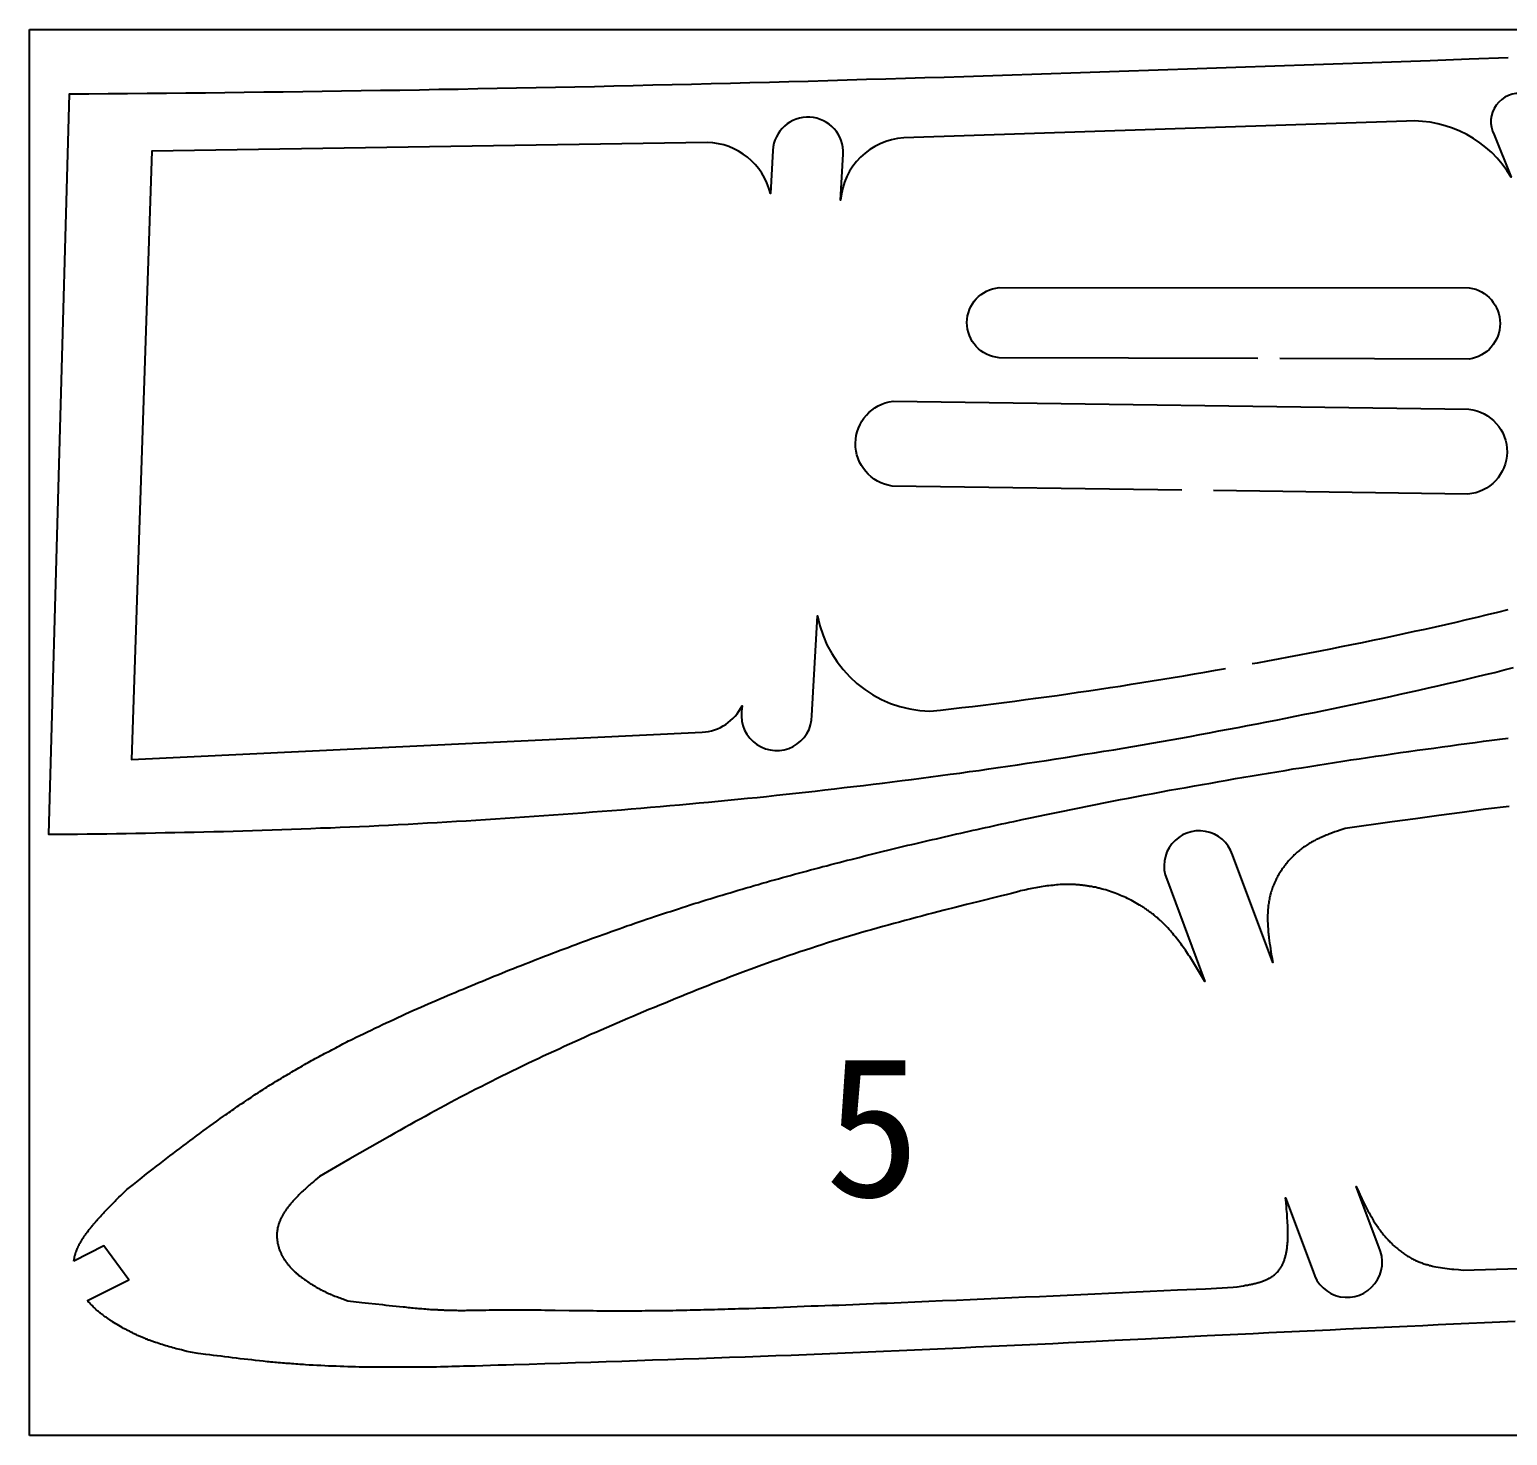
# Model space of a CAD drawing. Header units: millimetres. Extents: x 100 to 1723, y 75 to 1130.
# Drawn here: x 100.7 to 205.8, y 443.8 to 543.8 of the extents above; entities that cross this region are included whole.
import ezdxf

# ---------------------------------------------------------------- set-up
doc = ezdxf.new("R2010")
doc.units = ezdxf.units.MM
doc.layers.add('1.5mm轻木', color=30, linetype='Continuous')
doc.styles.add('样式_4', font='txt', dxfattribs={"height": 10})

msp = doc.modelspace()

# ---------------------------------------------------------------- linework, layer by layer
msp.add_lwpolyline([(1101.18, 543.81), (1100.7, 443.81), (100.7, 443.81), (100.7, 543.81), (1100.7, 543.81)])
at = {"layer": '1.5mm轻木', "lineweight": 25}
for points in [[(205.89, 541.79), (203.12, 541.7), (200.35, 541.6), (197.59, 541.5), (192.06, 541.31), (186.53, 541.11), (183.76, 541.02), (181, 540.92), (178.23, 540.82), (175.46, 540.73), (172.7, 540.64), (169.93, 540.55), (167.17, 540.46), (165.78, 540.41), (164.4, 540.37), (163.02, 540.33), (161.63, 540.29), (160.25, 540.25), (158.87, 540.21), (157.49, 540.17), (156.1, 540.13), (154.72, 540.09), (153.34, 540.05), (151.95, 540.02), (150.57, 539.98), (149.19, 539.95), (147.8, 539.91), (146.42, 539.88), (145.04, 539.85), (143.65, 539.81), (142.27, 539.78), (140.89, 539.75), (139.5, 539.72), (138.12, 539.69), (136.74, 539.67), (135.35, 539.64), (133.97, 539.61), (132.59, 539.59), (131.2, 539.56), (129.82, 539.54), (128.44, 539.51), (127.05, 539.49), (125.67, 539.47), (124.29, 539.45), (122.9, 539.42), (121.52, 539.4), (120.14, 539.39), (118.75, 539.37), (117.37, 539.35), (115.98, 539.33), (114.6, 539.32), (113.22, 539.3), (111.83, 539.28), (110.45, 539.27), (109.07, 539.26), (107.68, 539.24), (106.3, 539.23), (104.92, 539.22), (103.53, 539.21), (102.04, 486.57), (102.73, 486.57), (103.42, 486.58), (104.12, 486.59), (104.81, 486.6), (105.5, 486.6), (106.19, 486.61), (106.88, 486.62), (107.57, 486.64), (108.27, 486.65), (108.96, 486.66), (109.65, 486.67), (110.34, 486.69), (111.03, 486.7), (111.72, 486.72), (112.42, 486.73), (113.11, 486.75), (113.8, 486.77), (114.49, 486.78), (115.18, 486.8), (115.87, 486.82), (116.57, 486.84), (117.26, 486.87), (117.95, 486.89), (118.64, 486.91), (119.33, 486.94), (120.02, 486.96), (120.71, 486.99), (121.41, 487.02), (122.1, 487.04), (122.79, 487.07), (123.48, 487.1), (124.17, 487.13), (124.86, 487.16), (125.55, 487.2), (126.24, 487.23), (126.93, 487.27), (127.63, 487.3), (128.32, 487.34), (129.01, 487.38), (129.7, 487.42), (130.39, 487.46), (131.08, 487.5), (131.77, 487.54), (132.46, 487.58), (133.15, 487.62), (133.84, 487.67), (134.53, 487.71), (135.22, 487.76), (135.91, 487.81), (136.6, 487.85), (137.29, 487.9), (137.98, 487.95), (138.67, 488), (139.36, 488.05), (140.05, 488.1), (140.74, 488.16), (141.43, 488.21), (142.12, 488.26), (142.81, 488.32), (143.5, 488.38), (144.19, 488.43), (144.88, 488.49), (145.57, 488.55), (146.26, 488.61), (146.95, 488.67), (147.64, 488.73), (148.33, 488.8), (149.01, 488.86), (149.7, 488.93), (150.39, 488.99), (151.08, 489.06), (151.77, 489.13), (152.46, 489.2), (153.14, 489.27), (153.83, 489.35), (154.52, 489.42), (155.21, 489.5), (155.9, 489.57), (156.58, 489.65), (157.27, 489.73), (157.96, 489.81), (158.65, 489.89), (159.33, 489.97), (160.02, 490.05), (160.71, 490.13), (161.39, 490.22), (162.08, 490.3), (162.77, 490.39), (163.45, 490.48), (164.14, 490.57), (164.82, 490.66), (165.51, 490.75), (166.2, 490.84), (166.88, 490.93), (167.57, 491.03), (168.25, 491.12), (168.94, 491.22), (169.62, 491.32), (170.31, 491.42), (170.99, 491.52), (171.68, 491.62), (172.36, 491.72), (173.04, 491.83), (173.73, 491.93), (174.41, 492.04), (175.09, 492.15), (175.78, 492.26), (176.46, 492.37), (177.14, 492.48), (177.83, 492.59), (178.51, 492.71), (179.19, 492.82), (179.87, 492.94), (180.55, 493.06), (181.23, 493.18), (181.92, 493.3), (182.6, 493.42), (183.28, 493.54), (183.96, 493.67), (184.64, 493.79), (185.32, 493.92), (186, 494.04), (186.68, 494.17), (187.36, 494.3), (188.04, 494.43), (188.72, 494.57), (189.4, 494.7), (190.07, 494.83), (190.75, 494.97), (191.43, 495.11), (192.11, 495.24), (192.79, 495.38), (193.46, 495.52), (194.14, 495.66), (194.82, 495.8), (195.5, 495.95), (196.17, 496.09), (196.85, 496.24), (197.53, 496.38), (198.2, 496.53), (198.88, 496.68), (199.55, 496.83), (200.23, 496.98), (200.9, 497.14), (201.58, 497.29), (202.25, 497.45), (202.92, 497.61), (203.6, 497.77), (204.27, 497.93), (204.94, 498.09), (205.61, 498.26), (206.28, 498.43)], [(187.68, 498.71), (188.06, 498.77), (188.8, 498.91), (189.55, 499.05), (190.3, 499.19), (191.04, 499.33), (191.79, 499.48), (192.54, 499.62), (193.28, 499.77), (194.03, 499.92), (194.77, 500.07), (195.52, 500.22), (196.26, 500.38), (197, 500.53), (197.75, 500.69), (198.49, 500.85), (199.23, 501.01), (199.98, 501.17), (200.72, 501.34), (201.46, 501.5), (202.2, 501.67), (202.94, 501.85), (203.68, 502.02), (204.42, 502.2), (205.16, 502.37), (205.89, 502.55)], [(103.86, 456.22), (103.86, 456.24), (103.87, 456.27), (103.87, 456.29), (103.87, 456.32), (103.88, 456.34), (103.88, 456.37), (103.89, 456.39), (103.89, 456.41), (103.89, 456.44), (103.9, 456.46), (103.9, 456.49), (103.91, 456.51), (103.91, 456.53), (103.92, 456.56), (103.93, 456.58), (103.93, 456.61), (103.94, 456.63), (103.94, 456.65), (103.95, 456.68), (103.96, 456.7), (103.96, 456.72), (103.97, 456.75), (103.98, 456.77), (103.99, 456.8), (103.99, 456.82), (104, 456.84), (104.01, 456.87), (104.02, 456.89), (104.03, 456.91), (104.03, 456.94), (104.04, 456.96), (104.05, 456.98), (104.06, 457), (104.07, 457.03), (104.08, 457.05), (104.09, 457.07), (104.1, 457.1), (104.11, 457.12), (104.12, 457.14), (104.13, 457.16), (104.14, 457.19), (104.15, 457.21), (104.16, 457.23), (104.17, 457.26), (104.18, 457.28), (104.19, 457.3), (104.2, 457.32), (104.22, 457.35), (104.24, 457.39), (104.26, 457.44), (104.29, 457.48), (104.31, 457.52), (104.34, 457.57), (104.36, 457.61), (104.39, 457.66), (104.41, 457.7), (104.44, 457.74), (104.47, 457.79), (104.5, 457.83), (104.53, 457.87), (104.55, 457.92), (104.58, 457.96), (104.61, 458), (104.64, 458.04), (104.67, 458.09), (104.7, 458.13), (104.73, 458.17), (104.76, 458.21), (104.79, 458.25), (104.82, 458.29), (104.86, 458.33), (104.89, 458.38), (104.92, 458.42), (104.95, 458.46), (104.98, 458.5), (105.02, 458.54), (105.05, 458.58), (105.08, 458.62), (105.11, 458.66), (105.15, 458.7), (105.18, 458.74), (105.21, 458.78), (105.24, 458.82), (105.28, 458.86), (105.31, 458.9), (105.34, 458.94), (105.38, 458.97), (105.41, 459.01), (105.44, 459.05), (105.48, 459.09), (105.54, 459.17), (105.61, 459.24), (105.68, 459.32), (105.75, 459.39), (105.81, 459.47), (105.88, 459.54), (105.95, 459.62), (106.02, 459.69), (106.09, 459.76), (106.16, 459.84), (106.22, 459.91), (106.29, 459.98), (106.36, 460.05), (106.43, 460.12), (106.5, 460.19), (106.57, 460.26), (106.64, 460.34), (106.71, 460.41), (106.78, 460.48), (106.85, 460.55), (106.92, 460.62), (106.99, 460.68), (107.06, 460.75), (107.2, 460.89), (107.34, 461.03), (107.48, 461.17), (107.62, 461.31), (108.09, 461.67), (108.56, 462.04), (109.03, 462.41), (109.5, 462.77), (109.74, 462.96), (109.97, 463.14), (110.21, 463.32), (110.44, 463.5), (110.68, 463.69), (110.92, 463.87), (111.15, 464.05), (111.39, 464.23), (111.63, 464.41), (111.87, 464.59), (112.1, 464.77), (112.34, 464.94), (112.58, 465.12), (112.82, 465.3), (113.06, 465.48), (113.3, 465.65), (113.54, 465.83), (113.78, 466), (114.02, 466.17), (114.26, 466.35), (114.5, 466.52), (114.63, 466.61), (114.75, 466.69), (114.87, 466.78), (114.99, 466.86), (115.11, 466.95), (115.23, 467.03), (115.36, 467.11), (115.48, 467.2), (115.6, 467.28), (115.72, 467.37), (115.85, 467.45), (115.97, 467.53), (116.09, 467.62), (116.22, 467.7), (116.34, 467.78), (116.46, 467.86), (116.59, 467.94), (116.71, 468.03), (116.83, 468.11), (116.96, 468.19), (117.08, 468.27), (117.21, 468.35), (117.33, 468.43), (117.46, 468.51), (117.58, 468.59), (117.71, 468.67), (117.83, 468.75), (117.96, 468.82), (118.09, 468.9), (118.21, 468.98), (118.34, 469.06), (118.47, 469.14), (118.59, 469.21), (118.72, 469.29), (118.85, 469.37), (118.97, 469.44), (119.1, 469.52), (119.23, 469.59), (119.36, 469.67), (119.48, 469.74), (119.61, 469.82), (119.74, 469.89), (119.87, 469.97), (120, 470.04), (120.13, 470.11), (120.26, 470.19), (120.39, 470.26), (120.52, 470.33), (120.65, 470.4), (120.77, 470.48), (120.9, 470.55), (121.03, 470.62), (121.17, 470.69), (121.3, 470.76), (121.43, 470.83), (121.56, 470.9), (121.69, 470.97), (121.82, 471.04), (121.95, 471.11), (122.08, 471.18), (122.21, 471.25), (122.34, 471.32), (122.48, 471.39), (122.61, 471.46), (122.74, 471.53), (122.87, 471.6), (123, 471.66), (123.14, 471.73), (123.27, 471.8), (123.4, 471.87), (123.54, 471.93), (123.67, 472), (123.93, 472.13), (124.2, 472.26), (124.47, 472.39), (124.74, 472.53), (125, 472.65), (125.27, 472.78), (125.54, 472.91), (125.81, 473.04), (126.08, 473.16), (126.35, 473.29), (126.62, 473.41), (126.89, 473.54), (127.16, 473.66), (127.44, 473.79), (127.71, 473.91), (127.98, 474.03), (128.25, 474.15), (128.53, 474.27), (128.8, 474.39), (129.07, 474.51), (129.35, 474.63), (129.62, 474.75), (129.89, 474.87), (130.17, 474.98), (130.44, 475.1), (130.72, 475.22), (130.99, 475.33), (131.27, 475.45), (131.54, 475.56), (131.82, 475.68), (132.09, 475.79), (132.37, 475.91), (132.64, 476.02), (132.92, 476.13), (133.19, 476.25), (133.47, 476.36), (133.74, 476.47), (134.02, 476.58), (134.3, 476.69), (134.57, 476.81), (134.85, 476.92), (135.13, 477.03), (135.4, 477.14), (135.68, 477.25), (135.96, 477.36), (136.23, 477.46), (136.51, 477.57), (136.79, 477.68), (137.06, 477.79), (137.34, 477.9), (137.62, 478), (137.9, 478.11), (138.17, 478.22), (138.45, 478.32), (138.73, 478.43), (139.01, 478.53), (139.29, 478.63), (139.57, 478.74), (139.84, 478.84), (140.12, 478.94), (140.4, 479.05), (140.68, 479.15), (140.96, 479.25), (141.24, 479.35), (141.52, 479.45), (141.8, 479.55), (142.08, 479.65), (142.36, 479.75), (142.64, 479.85), (142.92, 479.95), (143.2, 480.05), (143.48, 480.14), (143.76, 480.24), (144.04, 480.34), (144.32, 480.43), (144.6, 480.53), (144.89, 480.62), (145.17, 480.72), (145.45, 480.81), (145.73, 480.91), (146.01, 481), (146.3, 481.09), (146.58, 481.18), (146.86, 481.28), (147.14, 481.37), (147.43, 481.46), (147.71, 481.55), (147.99, 481.64), (148.28, 481.73), (148.56, 481.81), (148.84, 481.9), (149.13, 481.99), (149.41, 482.08), (149.7, 482.16), (149.98, 482.25), (150.26, 482.34), (150.55, 482.42), (150.83, 482.51), (151.12, 482.59), (151.4, 482.67), (151.69, 482.76), (151.98, 482.84), (152.26, 482.92), (152.55, 483.01), (152.83, 483.09), (153.12, 483.17), (153.4, 483.25), (153.69, 483.33), (153.98, 483.41), (154.26, 483.49), (154.55, 483.57), (154.84, 483.65), (155.12, 483.73), (155.41, 483.81), (155.7, 483.88), (155.98, 483.96), (156.27, 484.04), (156.56, 484.11), (156.85, 484.19), (157.13, 484.27), (157.42, 484.34), (157.71, 484.42), (158, 484.49), (158.29, 484.57), (158.57, 484.64), (158.86, 484.72), (159.15, 484.79), (159.44, 484.86), (159.73, 484.93), (160.02, 485.01), (160.3, 485.08), (160.59, 485.15), (160.88, 485.22), (161.17, 485.29), (161.46, 485.37), (161.75, 485.44), (162.04, 485.51), (162.33, 485.58), (162.62, 485.65), (162.9, 485.72), (163.19, 485.79), (163.48, 485.85), (163.77, 485.92), (164.06, 485.99), (164.35, 486.06), (164.64, 486.13), (164.93, 486.2), (165.22, 486.26), (165.51, 486.33), (165.8, 486.4), (166.09, 486.46), (166.38, 486.53), (166.67, 486.6), (166.96, 486.66), (167.25, 486.73), (167.54, 486.79), (167.83, 486.86), (168.12, 486.92), (168.41, 486.99), (168.7, 487.05), (168.99, 487.11), (169.28, 487.18), (169.57, 487.24), (169.86, 487.31), (170.15, 487.37), (170.44, 487.43), (170.73, 487.49), (171.32, 487.62), (171.9, 487.74), (172.48, 487.86), (173.06, 487.98), (173.64, 488.11), (174.23, 488.22), (174.81, 488.34), (175.39, 488.46), (175.97, 488.58), (176.56, 488.69), (177.14, 488.81), (177.72, 488.92), (178.31, 489.04), (178.89, 489.15), (179.48, 489.26), (180.06, 489.37), (180.64, 489.48), (181.23, 489.59), (181.81, 489.7), (182.4, 489.8), (182.98, 489.91), (183.57, 490.01), (184.15, 490.12), (184.74, 490.22), (185.33, 490.33), (185.91, 490.43), (186.5, 490.53), (187.08, 490.63), (187.67, 490.73), (188.26, 490.83), (188.84, 490.93), (189.43, 491.02), (190.02, 491.12), (190.6, 491.22), (191.19, 491.31), (191.78, 491.4), (192.36, 491.5), (192.95, 491.59), (193.54, 491.68), (194.13, 491.77), (194.71, 491.86), (195.3, 491.95), (195.89, 492.04), (196.48, 492.13), (197.07, 492.21), (197.65, 492.3), (198.24, 492.38), (198.83, 492.47), (199.42, 492.55), (200.01, 492.63), (200.6, 492.71), (201.19, 492.79), (201.78, 492.87), (202.37, 492.95), (202.96, 493.03), (203.55, 493.11), (204.14, 493.19), (204.72, 493.26), (205.31, 493.34), (205.9, 493.41)], [(206.39, 451.91), (205.3, 451.87), (204.2, 451.82), (203.1, 451.77), (202.01, 451.72), (200.91, 451.67), (199.82, 451.62), (198.72, 451.57), (197.62, 451.52), (196.53, 451.47), (195.43, 451.42), (194.34, 451.37), (193.24, 451.31), (192.14, 451.26), (191.05, 451.21), (189.95, 451.16), (188.86, 451.1), (187.76, 451.05), (186.66, 450.99), (184.47, 450.89), (182.28, 450.78), (180.09, 450.67), (177.9, 450.56), (175.71, 450.45), (174.61, 450.39), (173.51, 450.34), (172.42, 450.29), (171.32, 450.23), (170.23, 450.18), (169.13, 450.13), (168.03, 450.08), (166.94, 450.03), (165.84, 449.98), (164.75, 449.93), (163.65, 449.88), (162.56, 449.83), (161.46, 449.78), (160.36, 449.73), (159.27, 449.69), (158.17, 449.64), (157.08, 449.6), (156.53, 449.58), (155.98, 449.55), (154.89, 449.51), (153.79, 449.47), (152.7, 449.43), (151.6, 449.39), (150.5, 449.35), (149.41, 449.31), (148.31, 449.27), (147.22, 449.23), (146.12, 449.19), (145.02, 449.16), (143.93, 449.12), (142.83, 449.08), (141.73, 449.05), (140.64, 449.01), (139.54, 448.98), (138.44, 448.94), (137.35, 448.9), (136.25, 448.87), (135.15, 448.83), (134.6, 448.82), (134.05, 448.8), (133.5, 448.78), (132.95, 448.76), (132.4, 448.75), (131.85, 448.73), (131.58, 448.73), (131.3, 448.72), (131.03, 448.71), (130.75, 448.71), (130.48, 448.7), (130.2, 448.69), (129.93, 448.69), (129.65, 448.68), (129.38, 448.68), (129.1, 448.68), (128.83, 448.67), (128.56, 448.67), (128.28, 448.67), (128.01, 448.66), (127.73, 448.66), (127.46, 448.66), (127.18, 448.66), (126.91, 448.66), (126.63, 448.66), (126.36, 448.66), (126.08, 448.66), (125.81, 448.66), (125.54, 448.66), (125.26, 448.67), (124.99, 448.67), (124.71, 448.67), (124.44, 448.68), (124.16, 448.68), (123.89, 448.69), (123.62, 448.7), (123.34, 448.7), (123.07, 448.71), (122.79, 448.72), (122.52, 448.73), (122.25, 448.74), (121.97, 448.75), (121.7, 448.77), (121.43, 448.78), (121.15, 448.79), (120.88, 448.81), (120.6, 448.82), (120.33, 448.84), (120.19, 448.85), (120.06, 448.86), (119.92, 448.87), (119.78, 448.88), (119.65, 448.89), (119.51, 448.9), (119.37, 448.91), (119.24, 448.92), (119.1, 448.93), (118.96, 448.94), (118.83, 448.95), (118.69, 448.96), (118.56, 448.97), (118.42, 448.98), (118.28, 449), (118.15, 449.01), (118.01, 449.02), (117.87, 449.03), (117.74, 449.05), (117.6, 449.06), (117.33, 449.09), (117.06, 449.12), (116.78, 449.15), (116.51, 449.18), (116.24, 449.21), (115.97, 449.24), (115.69, 449.27), (115.42, 449.3), (115.15, 449.34), (114.88, 449.37), (114.6, 449.4), (114.33, 449.44), (114.06, 449.47), (113.79, 449.51), (113.52, 449.55), (113.24, 449.58), (112.7, 449.65), (112.16, 449.73), (111.9, 449.79), (111.65, 449.85), (111.52, 449.89), (111.4, 449.92), (111.27, 449.95), (111.14, 449.98), (111.02, 450.02), (110.89, 450.05), (110.77, 450.09), (110.64, 450.12), (110.51, 450.16), (110.39, 450.19), (110.26, 450.23), (110.14, 450.27), (110.02, 450.31), (109.89, 450.35), (109.77, 450.39), (109.65, 450.43), (109.58, 450.45), (109.52, 450.47), (109.46, 450.49), (109.4, 450.51), (109.34, 450.54), (109.28, 450.56), (109.22, 450.58), (109.16, 450.6), (109.1, 450.63), (109.04, 450.65), (108.98, 450.67), (108.92, 450.7), (108.86, 450.72), (108.8, 450.75), (108.74, 450.77), (108.68, 450.8), (108.62, 450.82), (108.56, 450.85), (108.5, 450.88), (108.44, 450.9), (108.38, 450.93), (108.32, 450.96), (108.26, 450.99), (108.2, 451.01), (108.14, 451.04), (108.09, 451.07), (108.03, 451.1), (107.97, 451.13), (107.91, 451.16), (107.85, 451.19), (107.8, 451.22), (107.74, 451.25), (107.68, 451.28), (107.62, 451.31), (107.57, 451.34), (107.51, 451.37), (107.45, 451.4), (107.39, 451.43), (107.28, 451.5), (107.17, 451.56), (107.05, 451.63), (106.94, 451.7), (106.83, 451.76), (106.72, 451.83), (106.61, 451.9), (106.55, 451.94), (106.5, 451.97), (106.44, 452.01), (106.39, 452.04), (106.34, 452.08), (106.28, 452.12), (106.23, 452.15), (106.17, 452.19), (106.12, 452.23), (106.07, 452.26), (106.01, 452.3), (105.96, 452.34), (105.91, 452.38), (105.86, 452.42), (105.81, 452.46), (105.75, 452.5), (105.7, 452.54), (105.65, 452.58), (105.6, 452.62), (105.55, 452.66), (105.5, 452.71), (105.45, 452.75), (105.41, 452.79), (105.36, 452.84), (105.31, 452.88), (105.26, 452.93), (105.22, 452.97), (105.17, 453.02), (105.12, 453.06), (105.08, 453.11), (105.03, 453.16), (104.99, 453.21), (104.95, 453.26), (104.9, 453.3), (104.86, 453.35), (104.82, 453.41), (107.77, 454.89), (105.99, 457.29), (103.86, 456.22)]]:
    msp.add_lwpolyline(points, dxfattribs=at)
for points in [[(208.59, 537.83, 1.102904), (204.89, 536.33), (206.11, 533.31, 0.279501), (198.66, 537.3), (162.9, 536.11, 0.372814), (158.4, 531.68), (158.58, 534.94, 1), (153.58, 535.22), (153.41, 532.16, 0.338195), (148.92, 535.78), (109.4, 535.16), (107.96, 491.89), (148.56, 493.83, 0.267757), (151.39, 495.71), (151.36, 495.31, 1.056195), (156.36, 495.03), (156.75, 502.11, 0.350857), (164.76, 495.32), (165.52, 495.4), (166.27, 495.49), (167.03, 495.58), (167.78, 495.67), (168.54, 495.76), (169.29, 495.85), (170.04, 495.95), (170.8, 496.05), (171.55, 496.15), (172.3, 496.25), (173.06, 496.35), (173.81, 496.45), (174.56, 496.56), (175.31, 496.67), (176.07, 496.78), (176.82, 496.89), (177.57, 497.01), (178.32, 497.12), (179.07, 497.24), (179.82, 497.36), (180.57, 497.48), (181.32, 497.6), (182.07, 497.72), (182.82, 497.85), (183.57, 497.98), (184.32, 498.11), (185.07, 498.24), (185.78, 498.36)], [(205.96, 488.56), (204.29, 488.35), (202.62, 488.13), (200.96, 487.91), (199.29, 487.68), (197.63, 487.46), (194.29, 486.99), (193.93, 486.87), (193.75, 486.8), (193.57, 486.74), (193.39, 486.67), (193.21, 486.6), (193.12, 486.57), (193.03, 486.53), (192.94, 486.5), (192.85, 486.46), (192.76, 486.42), (192.68, 486.39), (192.59, 486.35), (192.5, 486.31), (192.42, 486.27), (192.33, 486.23), (192.24, 486.19), (192.16, 486.14), (192.08, 486.1), (191.99, 486.05), (191.91, 486.01), (191.83, 485.96), (191.74, 485.91), (191.66, 485.86), (191.58, 485.81), (191.5, 485.76), (191.42, 485.71), (191.34, 485.65), (191.27, 485.6), (191.19, 485.54), (191.11, 485.48), (191.04, 485.42), (190.96, 485.36), (190.89, 485.3), (190.82, 485.23), (190.75, 485.17), (190.67, 485.1), (190.61, 485.04), (190.54, 484.97), (190.47, 484.9), (190.4, 484.83), (190.34, 484.75), (190.27, 484.68), (190.21, 484.61), (190.15, 484.53), (190.08, 484.46), (190.02, 484.38), (189.96, 484.3), (189.91, 484.22), (189.85, 484.14), (189.8, 484.06), (189.74, 483.98), (189.69, 483.9), (189.64, 483.82), (189.59, 483.73), (189.54, 483.65), (189.49, 483.56), (189.45, 483.48), (189.4, 483.39), (189.36, 483.31), (189.32, 483.22), (189.28, 483.13), (189.24, 483.04), (189.2, 482.95), (189.17, 482.87), (189.13, 482.78), (189.1, 482.69), (189.07, 482.6), (189.04, 482.51), (189.02, 482.42), (188.99, 482.33), (188.97, 482.23), (188.94, 482.14), (188.92, 482.05), (188.91, 481.96), (188.89, 481.87), (188.87, 481.78), (188.86, 481.68), (188.84, 481.59), (188.83, 481.5), (188.82, 481.4), (188.81, 481.31), (188.8, 481.22), (188.8, 481.12), (188.79, 481.03), (188.79, 480.93), (188.78, 480.84), (188.78, 480.75), (188.78, 480.65), (188.78, 480.56), (188.78, 480.46), (188.78, 480.37), (188.79, 480.27), (188.79, 480.17), (188.79, 480.08), (188.8, 479.98), (188.81, 479.89), (188.81, 479.79), (188.82, 479.69), (188.83, 479.6), (188.84, 479.5), (188.85, 479.41), (188.86, 479.31), (188.87, 479.21), (188.89, 479.02), (188.92, 478.82), (188.95, 478.63), (188.98, 478.43), (189.01, 478.24), (189.04, 478.04), (189.07, 477.85), (189.14, 477.46), (186.28, 485.12, 1.032844), (181.6, 483.37), (184.31, 476.11), (184.03, 476.58), (183.89, 476.82), (183.74, 477.05), (183.6, 477.29), (183.53, 477.4), (183.46, 477.52), (183.38, 477.64), (183.31, 477.75), (183.24, 477.87), (183.16, 477.98), (183.09, 478.09), (183.01, 478.21), (182.94, 478.32), (182.86, 478.43), (182.78, 478.54), (182.7, 478.65), (182.62, 478.76), (182.54, 478.87), (182.46, 478.98), (182.38, 479.09), (182.29, 479.19), (182.21, 479.3), (182.12, 479.4), (182.04, 479.51), (181.95, 479.61), (181.86, 479.71), (181.77, 479.81), (181.68, 479.91), (181.59, 480.01), (181.49, 480.11), (181.4, 480.2), (181.3, 480.3), (181.25, 480.34), (181.2, 480.39), (181.15, 480.43), (181.1, 480.48), (181.05, 480.53), (181, 480.57), (180.95, 480.62), (180.9, 480.66), (180.85, 480.7), (180.79, 480.75), (180.74, 480.79), (180.69, 480.83), (180.63, 480.88), (180.58, 480.92), (180.53, 480.96), (180.47, 481), (180.42, 481.04), (180.36, 481.08), (180.31, 481.12), (180.25, 481.16), (180.19, 481.2), (180.14, 481.24), (180.08, 481.28), (180.02, 481.32), (179.97, 481.36), (179.91, 481.4), (179.85, 481.43), (179.79, 481.47), (179.73, 481.51), (179.67, 481.54), (179.55, 481.61), (179.43, 481.68), (179.31, 481.75), (179.19, 481.82), (179.07, 481.88), (178.95, 481.94), (178.82, 482.01), (178.7, 482.07), (178.57, 482.12), (178.44, 482.18), (178.31, 482.23), (178.18, 482.29), (178.06, 482.34), (177.93, 482.39), (177.79, 482.44), (177.66, 482.48), (177.53, 482.52), (177.4, 482.57), (177.27, 482.61), (177.13, 482.65), (177, 482.68), (176.87, 482.72), (176.8, 482.73), (176.73, 482.75), (176.66, 482.77), (176.6, 482.78), (176.53, 482.8), (176.46, 482.81), (176.39, 482.82), (176.33, 482.84), (176.26, 482.85), (176.19, 482.86), (176.12, 482.87), (176.06, 482.88), (175.99, 482.89), (175.92, 482.91), (175.85, 482.91), (175.78, 482.92), (175.72, 482.93), (175.65, 482.94), (175.58, 482.95), (175.51, 482.96), (175.44, 482.96), (175.38, 482.97), (175.31, 482.97), (175.24, 482.98), (175.17, 482.98), (175.1, 482.99), (175.04, 482.99), (174.97, 483), (174.9, 483), (174.83, 483), (174.77, 483), (174.7, 483), (174.63, 483), (174.56, 483), (174.43, 483), (174.29, 483), (174.16, 482.99), (174.02, 482.99), (173.89, 482.98), (173.75, 482.97), (173.62, 482.96), (173.49, 482.94), (173.35, 482.93), (173.22, 482.91), (173.08, 482.9), (172.95, 482.88), (172.82, 482.86), (172.68, 482.84), (172.55, 482.81), (172.41, 482.79), (172.28, 482.76), (172.15, 482.74), (172.01, 482.71), (171.88, 482.69), (171.75, 482.66), (171.61, 482.63), (171.48, 482.6), (171.35, 482.57), (171.21, 482.54), (171.08, 482.5), (170.81, 482.44), (170.55, 482.37), (170.28, 482.3), (169.75, 482.17), (168.16, 481.77), (167.36, 481.57), (166.56, 481.37), (165.76, 481.17), (164.97, 480.96), (164.57, 480.86), (164.17, 480.75), (163.78, 480.65), (163.38, 480.54), (162.98, 480.44), (162.59, 480.33), (162.19, 480.22), (161.79, 480.11), (161.4, 480.01), (161, 479.89), (160.61, 479.78), (160.21, 479.67), (159.82, 479.56), (159.43, 479.44), (159.03, 479.32), (158.64, 479.2), (158.25, 479.09), (157.86, 478.96), (157.46, 478.84), (157.07, 478.72), (156.68, 478.59), (156.29, 478.46), (155.9, 478.34), (155.51, 478.21), (155.12, 478.07), (154.74, 477.94), (154.35, 477.81), (153.96, 477.67), (153.57, 477.54), (153.19, 477.4), (152.8, 477.26), (152.41, 477.12), (152.03, 476.98), (151.64, 476.83), (151.26, 476.69), (150.88, 476.54), (150.49, 476.4), (150.11, 476.25), (149.72, 476.1), (149.34, 475.95), (148.96, 475.8), (148.58, 475.65), (148.19, 475.5), (147.81, 475.35), (147.43, 475.2), (147.05, 475.04), (146.67, 474.89), (146.29, 474.73), (145.91, 474.57), (145.53, 474.42), (145.15, 474.26), (144.77, 474.1), (144.39, 473.94), (144.01, 473.78), (143.63, 473.62), (143.26, 473.46), (142.88, 473.3), (142.5, 473.14), (142.12, 472.98), (141.75, 472.81), (141.37, 472.65), (140.99, 472.48), (140.62, 472.32), (140.24, 472.15), (139.87, 471.98), (139.49, 471.81), (139.12, 471.65), (138.74, 471.48), (138.37, 471.3), (138, 471.13), (137.63, 470.96), (137.25, 470.79), (136.88, 470.61), (136.51, 470.44), (136.14, 470.26), (135.77, 470.08), (135.4, 469.9), (135.03, 469.72), (134.66, 469.54), (134.29, 469.36), (133.93, 469.18), (133.56, 468.99), (133.19, 468.81), (132.83, 468.62), (132.46, 468.44), (132.1, 468.25), (131.73, 468.06), (131.37, 467.87), (131.01, 467.68), (130.64, 467.49), (130.28, 467.29), (129.92, 467.1), (129.56, 466.9), (129.2, 466.71), (128.84, 466.51), (128.48, 466.31), (128.12, 466.11), (127.76, 465.91), (127.4, 465.71), (127.04, 465.51), (126.69, 465.31), (126.33, 465.11), (125.61, 464.7), (124.9, 464.3), (124.19, 463.89), (123.48, 463.48), (122.76, 463.07), (121.34, 462.24), (121.19, 462.12), (121.04, 461.99), (120.89, 461.86), (120.82, 461.8), (120.74, 461.73), (120.67, 461.67), (120.59, 461.61), (120.52, 461.54), (120.45, 461.47), (120.37, 461.41), (120.3, 461.34), (120.23, 461.28), (120.16, 461.21), (120.08, 461.14), (120.01, 461.07), (119.94, 461), (119.87, 460.93), (119.8, 460.86), (119.73, 460.79), (119.67, 460.72), (119.6, 460.65), (119.53, 460.58), (119.5, 460.54), (119.46, 460.5), (119.43, 460.47), (119.4, 460.43), (119.37, 460.39), (119.33, 460.35), (119.3, 460.32), (119.27, 460.28), (119.24, 460.24), (119.21, 460.2), (119.18, 460.16), (119.14, 460.12), (119.11, 460.08), (119.08, 460.04), (119.05, 460), (119.02, 459.96), (118.99, 459.92), (118.96, 459.88), (118.94, 459.84), (118.91, 459.8), (118.88, 459.76), (118.85, 459.72), (118.82, 459.67), (118.8, 459.63), (118.77, 459.59), (118.74, 459.55), (118.72, 459.5), (118.69, 459.46), (118.67, 459.42), (118.65, 459.37), (118.62, 459.33), (118.6, 459.29), (118.58, 459.24), (118.56, 459.2), (118.54, 459.15), (118.52, 459.11), (118.5, 459.06), (118.48, 459.02), (118.46, 458.97), (118.45, 458.92), (118.43, 458.88), (118.42, 458.83), (118.4, 458.78), (118.39, 458.74), (118.38, 458.69), (118.36, 458.64), (118.35, 458.59), (118.34, 458.54), (118.33, 458.5), (118.33, 458.45), (118.32, 458.4), (118.31, 458.35), (118.31, 458.3), (118.3, 458.25), (118.3, 458.2), (118.3, 458.15), (118.3, 458.1), (118.3, 458.05), (118.3, 458), (118.3, 457.95), (118.3, 457.9), (118.3, 457.85), (118.31, 457.8), (118.31, 457.75), (118.32, 457.7), (118.32, 457.65), (118.33, 457.6), (118.34, 457.56), (118.34, 457.51), (118.35, 457.46), (118.36, 457.41), (118.38, 457.36), (118.39, 457.31), (118.4, 457.26), (118.41, 457.22), (118.43, 457.17), (118.44, 457.12), (118.46, 457.07), (118.48, 457.03), (118.49, 456.98), (118.51, 456.93), (118.53, 456.89), (118.55, 456.84), (118.57, 456.8), (118.59, 456.75), (118.61, 456.71), (118.63, 456.66), (118.65, 456.62), (118.68, 456.57), (118.7, 456.53), (118.73, 456.49), (118.75, 456.44), (118.78, 456.4), (118.8, 456.36), (118.83, 456.32), (118.86, 456.28), (118.88, 456.24), (118.91, 456.2), (118.94, 456.15), (118.97, 456.11), (119, 456.08), (119.03, 456.04), (119.06, 456), (119.09, 455.96), (119.12, 455.92), (119.16, 455.88), (119.19, 455.85), (119.22, 455.81), (119.25, 455.77), (119.29, 455.74), (119.32, 455.7), (119.36, 455.67), (119.39, 455.63), (119.43, 455.6), (119.46, 455.56), (119.5, 455.53), (119.53, 455.5), (119.57, 455.46), (119.61, 455.43), (119.64, 455.4), (119.68, 455.36), (119.72, 455.33), (119.76, 455.3), (119.79, 455.27), (119.83, 455.24), (119.87, 455.2), (119.91, 455.17), (119.95, 455.14), (119.99, 455.11), (120.03, 455.08), (120.07, 455.05), (120.11, 455.02), (120.19, 454.96), (120.27, 454.91), (120.35, 454.85), (120.43, 454.79), (120.51, 454.74), (120.59, 454.68), (120.67, 454.63), (120.76, 454.57), (120.84, 454.52), (120.93, 454.47), (121.01, 454.42), (121.1, 454.37), (121.18, 454.32), (121.27, 454.27), (121.35, 454.22), (121.44, 454.18), (121.53, 454.13), (121.62, 454.09), (121.7, 454.04), (121.79, 454), (121.88, 453.96), (121.97, 453.92), (122.06, 453.88), (122.15, 453.84), (122.24, 453.8), (122.33, 453.76), (122.43, 453.73), (122.52, 453.69), (122.61, 453.66), (122.7, 453.62), (122.79, 453.59), (122.89, 453.55), (122.98, 453.52), (123.16, 453.45), (123.35, 453.39), (124.33, 453.28), (124.82, 453.22), (125.31, 453.17), (125.8, 453.12), (126.04, 453.09), (126.29, 453.06), (126.53, 453.04), (126.78, 453.01), (127.02, 452.99), (127.27, 452.96), (127.39, 452.95), (127.51, 452.93), (127.63, 452.92), (127.76, 452.91), (127.88, 452.9), (128, 452.89), (128.13, 452.87), (128.25, 452.86), (128.37, 452.85), (128.49, 452.84), (128.62, 452.83), (128.74, 452.82), (128.86, 452.81), (128.98, 452.8), (129.11, 452.79), (129.23, 452.78), (129.35, 452.78), (129.41, 452.77), (129.48, 452.77), (129.54, 452.77), (129.6, 452.76), (129.66, 452.76), (129.72, 452.76), (129.78, 452.75), (129.84, 452.75), (129.91, 452.75), (129.97, 452.74), (130.03, 452.74), (130.09, 452.74), (130.15, 452.74), (130.21, 452.73), (130.27, 452.73), (130.34, 452.73), (130.4, 452.73), (130.46, 452.73), (130.52, 452.72), (130.58, 452.72), (130.7, 452.72), (130.83, 452.72), (130.95, 452.72), (131.07, 452.72), (131.2, 452.71), (131.32, 452.71), (131.44, 452.71), (131.57, 452.71), (131.69, 452.71), (131.81, 452.72), (131.94, 452.72), (132.06, 452.72), (132.18, 452.72), (132.31, 452.72), (132.43, 452.72), (132.67, 452.72), (133.17, 452.73), (133.41, 452.74), (133.66, 452.74), (133.78, 452.74), (133.91, 452.74), (134.03, 452.74), (134.15, 452.74), (134.28, 452.75), (134.4, 452.75), (134.52, 452.75), (134.65, 452.75), (134.77, 452.75), (134.89, 452.75), (135.01, 452.75), (135.14, 452.75), (135.38, 452.75), (135.63, 452.75), (135.88, 452.75), (136.12, 452.74), (136.37, 452.74), (136.62, 452.74), (136.86, 452.74), (137.11, 452.74), (137.35, 452.73), (137.6, 452.73), (137.85, 452.73), (138.09, 452.72), (139.08, 452.71), (139.57, 452.7), (139.82, 452.7), (140.06, 452.69), (140.31, 452.69), (140.55, 452.69), (140.8, 452.69), (141.05, 452.68), (141.29, 452.68), (141.54, 452.68), (141.79, 452.68), (142.03, 452.68), (142.28, 452.68), (142.52, 452.68), (142.77, 452.68), (143.02, 452.68), (143.26, 452.68), (143.51, 452.68), (143.75, 452.68), (144, 452.68), (144.25, 452.68), (144.49, 452.69), (144.74, 452.69), (144.99, 452.69), (145.23, 452.69), (145.48, 452.7), (145.72, 452.7), (145.97, 452.7), (146.22, 452.71), (146.46, 452.71), (146.71, 452.72), (146.95, 452.72), (147.2, 452.73), (147.45, 452.73), (147.69, 452.74), (147.94, 452.74), (148.19, 452.75), (148.43, 452.75), (148.68, 452.76), (148.92, 452.77), (149.17, 452.77), (149.42, 452.78), (149.66, 452.79), (149.91, 452.79), (150.16, 452.8), (150.4, 452.81), (150.65, 452.81), (150.89, 452.82), (151.14, 452.83), (151.39, 452.84), (151.63, 452.85), (151.88, 452.85), (152.37, 452.87), (152.86, 452.89), (153.36, 452.9), (153.85, 452.92), (154.34, 452.94), (154.83, 452.96), (155.32, 452.98), (155.82, 453), (156.31, 453.02), (156.8, 453.03), (157.29, 453.05), (157.79, 453.07), (158.28, 453.09), (158.77, 453.11), (159.26, 453.13), (159.75, 453.15), (160.25, 453.17), (160.74, 453.19), (161.23, 453.21), (161.72, 453.23), (162.71, 453.27), (163.69, 453.31), (164.68, 453.36), (165.66, 453.4), (166.64, 453.44), (167.63, 453.48), (168.61, 453.53), (169.59, 453.57), (170.58, 453.62), (171.56, 453.66), (172.55, 453.7), (173.53, 453.75), (174.51, 453.79), (175.5, 453.84), (176.48, 453.89), (177.47, 453.93), (178.45, 453.98), (179.43, 454.02), (180.42, 454.07), (182.38, 454.16), (184.35, 454.25), (186.32, 454.35), (186.61, 454.39), (186.76, 454.41), (186.91, 454.44), (187.06, 454.46), (187.2, 454.49), (187.34, 454.51), (187.49, 454.54), (187.56, 454.55), (187.63, 454.57), (187.7, 454.58), (187.76, 454.6), (187.83, 454.62), (187.9, 454.63), (187.97, 454.65), (188.03, 454.67), (188.1, 454.68), (188.16, 454.7), (188.23, 454.72), (188.29, 454.74), (188.36, 454.76), (188.42, 454.79), (188.48, 454.81), (188.54, 454.83), (188.6, 454.85), (188.66, 454.88), (188.71, 454.9), (188.77, 454.93), (188.83, 454.96), (188.88, 454.99), (188.93, 455.01), (188.99, 455.04), (189.04, 455.07), (189.09, 455.11), (189.14, 455.14), (189.18, 455.17), (189.23, 455.21), (189.28, 455.24), (189.32, 455.28), (189.36, 455.32), (189.4, 455.36), (189.44, 455.4), (189.48, 455.44), (189.52, 455.48), (189.56, 455.53), (189.59, 455.57), (189.63, 455.62), (189.66, 455.66), (189.69, 455.71), (189.72, 455.76), (189.75, 455.81), (189.78, 455.86), (189.81, 455.91), (189.83, 455.96), (189.86, 456.01), (189.88, 456.07), (189.91, 456.12), (189.93, 456.18), (189.95, 456.23), (189.97, 456.29), (189.99, 456.35), (190.01, 456.41), (190.03, 456.47), (190.05, 456.53), (190.06, 456.59), (190.08, 456.65), (190.09, 456.71), (190.1, 456.78), (190.12, 456.84), (190.13, 456.9), (190.14, 456.97), (190.15, 457.03), (190.16, 457.1), (190.17, 457.17), (190.18, 457.24), (190.18, 457.3), (190.19, 457.37), (190.2, 457.44), (190.2, 457.51), (190.21, 457.58), (190.21, 457.66), (190.22, 457.73), (190.22, 457.8), (190.22, 457.87), (190.22, 457.95), (190.22, 458.02), (190.23, 458.09), (190.23, 458.17), (190.23, 458.24), (190.22, 458.32), (190.22, 458.47), (190.22, 458.62), (190.21, 458.78), (190.2, 458.94), (190.19, 459.09), (190.18, 459.25), (190.17, 459.41), (190.16, 459.57), (190.15, 459.73), (190.13, 459.89), (190.12, 460.06), (190.09, 460.38), (190.06, 460.71), (192.01, 455.47, 1.090823), (196.69, 457.23), (195.08, 461.53), (195.22, 461.24), (195.35, 460.94), (195.49, 460.65), (195.56, 460.5), (195.63, 460.36), (195.7, 460.21), (195.77, 460.07), (195.85, 459.92), (195.92, 459.78), (196, 459.64), (196.08, 459.5), (196.16, 459.36), (196.24, 459.22), (196.32, 459.08), (196.41, 458.94), (196.5, 458.81), (196.59, 458.67), (196.68, 458.54), (196.78, 458.41), (196.83, 458.35), (196.88, 458.28), (196.93, 458.22), (196.98, 458.15), (197.03, 458.09), (197.08, 458.03), (197.14, 457.96), (197.19, 457.9), (197.24, 457.84), (197.3, 457.78), (197.36, 457.72), (197.41, 457.66), (197.47, 457.6), (197.53, 457.54), (197.59, 457.48), (197.65, 457.43), (197.7, 457.37), (197.77, 457.31), (197.83, 457.26), (197.89, 457.2), (197.95, 457.15), (198.01, 457.1), (198.08, 457.05), (198.14, 456.99), (198.2, 456.94), (198.27, 456.89), (198.33, 456.85), (198.4, 456.8), (198.47, 456.75), (198.53, 456.7), (198.6, 456.66), (198.67, 456.61), (198.74, 456.57), (198.81, 456.53), (198.88, 456.49), (198.95, 456.45), (199.02, 456.41), (199.09, 456.37), (199.16, 456.33), (199.23, 456.3), (199.31, 456.26), (199.38, 456.23), (199.45, 456.2), (199.53, 456.17), (199.6, 456.14), (199.67, 456.11), (199.75, 456.08), (199.82, 456.05), (199.9, 456.03), (199.98, 456), (200.05, 455.98), (200.13, 455.96), (200.21, 455.94), (200.28, 455.91), (200.36, 455.89), (200.44, 455.88), (200.52, 455.86), (200.6, 455.84), (200.75, 455.81), (200.91, 455.78), (201.07, 455.75), (201.23, 455.73), (201.39, 455.71), (201.56, 455.69), (201.72, 455.67), (201.88, 455.65), (202.04, 455.64), (202.37, 455.61), (202.7, 455.58), (245.46, 456.85)]]:
    msp.add_lwpolyline(points, format="xyb", dxfattribs=at)
at = {"layer": '1.5mm轻木'}
for points in [[(188.09, 520.42), (169.68, 520.47, -0.919747), (169.69, 525.46), (203.13, 525.45, -0.862802), (203.12, 520.37), (189.65, 520.41)], [(182.68, 511.06), (162.06, 511.34, -0.874366), (162.13, 517.37), (203.1, 516.8, -0.911651), (203.03, 510.77), (184.93, 511.03)]]:
    msp.add_lwpolyline(points, format="xyb", dxfattribs=at)

# ---------------------------------------------------------------- texts
at = {"layer": '1.5mm轻木', "insert": (137.29, 470.79), "char_height": 10, "width": 33.7794, "attachment_point": 1, "style": '样式_4'}
msp.add_mtext('\\pxt0,2,6;^I5', dxfattribs=at)

doc.saveas('drawing.dxf')
